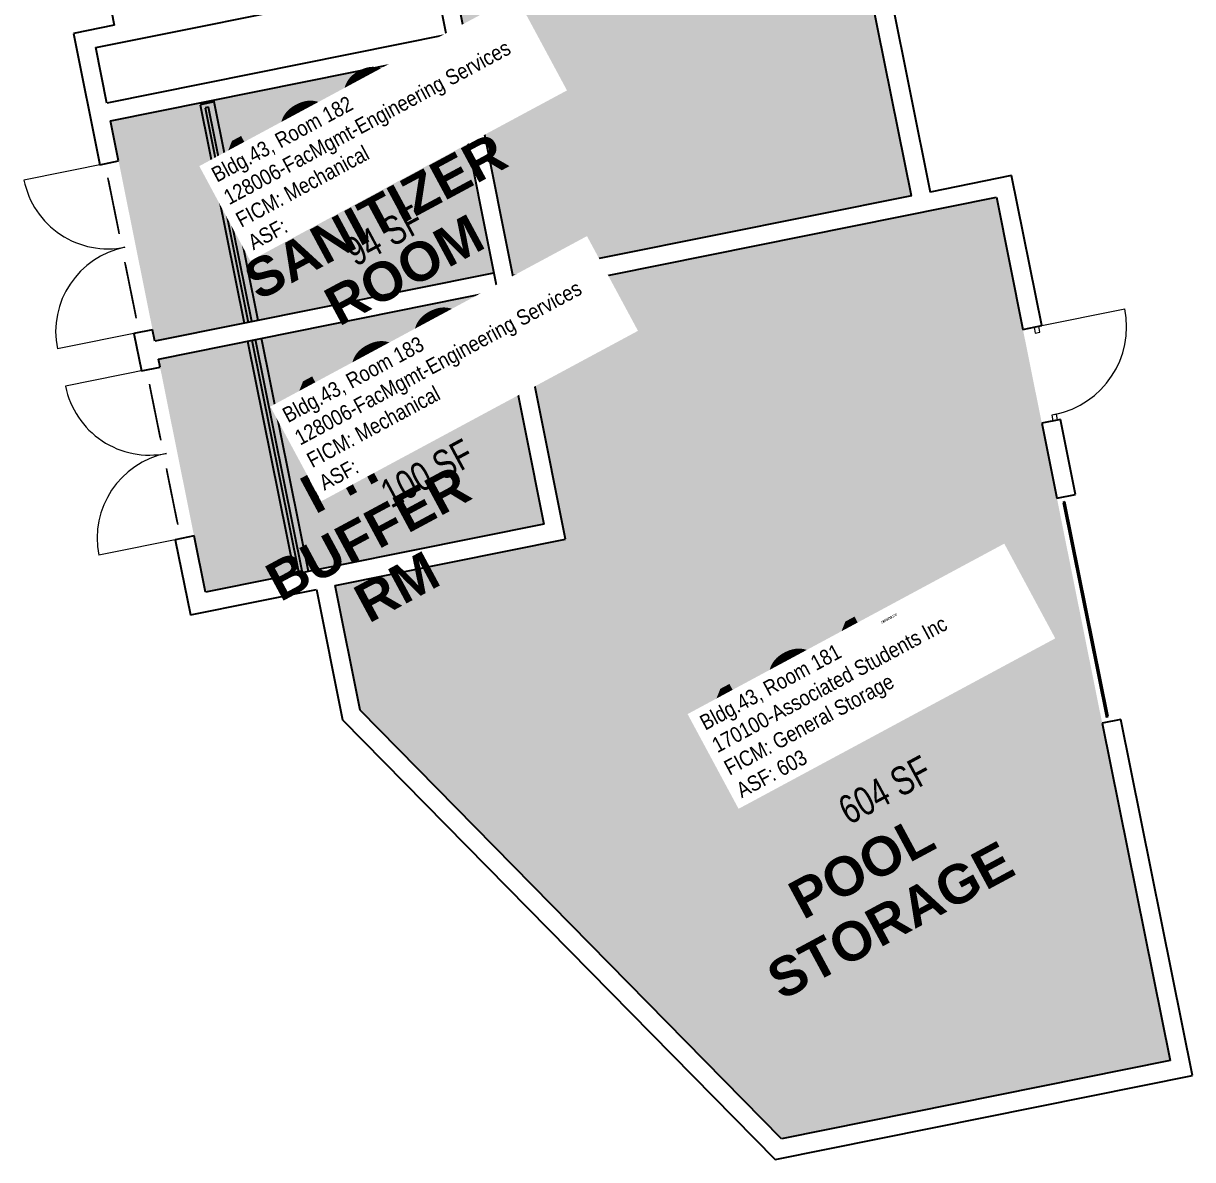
# Model space of a CAD drawing. Header units: inches. Extents: x 69215144 to 69215812, y 27662125 to 27663188.
# Drawn here: x 69215322.5 to 69215811.5, y 27662125.2 to 27662600.5 of the extents above; entities that cross this region are included whole.
import ezdxf
from ezdxf.enums import TextEntityAlignment as Align

# ---------------------------------------------------------------- set-up
doc = ezdxf.new("R2010")
doc.units = ezdxf.units.IN
doc.header["$LTSCALE"] = 100
doc.header["$MEASUREMENT"] = 0
doc.layers.add('A-AREA-IDEN', color=2, linetype='CONTINUOUS', lineweight=5)
doc.layers.add('A-GENM', color=41, linetype='CONTINUOUS', lineweight=20)
for name, color, linetype in [('A-DOOR', 2, 'CONTINUOUS'), ('A-FLOR', 3, 'CONTINUOUS'), ('A-GLAZ', 1, 'CONTINUOUS'), ('A-IDEN-RNUM', 7, 'CONTINUOUS'), ('A-IDEN-SNUM', 4, 'CONTINUOUS'), ('A-IDEN-VNUM', 4, 'CONTINUOUS'), ('A-WALL', 5, 'CONTINUOUS'), ('AREA-TEXT', 3, 'CONTINUOUS'), ('Rooms-Category-Color', 7, 'CONTINUOUS'), ('Rooms-College-Color', 7, 'CONTINUOUS'), ('Rooms-Department-Color', 7, 'CONTINUOUS'), ('Rooms-Division-Color', 7, 'CONTINUOUS'), ('Rooms-Information', 7, 'CONTINUOUS')]:
    doc.layers.add(name, color=color, linetype=linetype)
doc.styles.add('CP_AREA', font='arial.ttf', dxfattribs={"height": 15})
doc.styles.add('CP_ROOMSNUMBER', font='arial.ttf', dxfattribs={"height": 1})
doc.styles.add('CP_ROOMVNUMBER', font='arial.ttf', dxfattribs={"width": 0.85, "height": 0.075})
doc.styles.get("Standard").update_dxf_attribs({"font": 'arial.ttf'})
pattern_1 = [(61.911, (11.617, -3.641), (56.46190576317826, -30.13392104572483), []), (61.911, (26.926, 1.013), (86.59582680890308, 26.32798471745343), []), (61.911, (-3.691, -8.296), (86.59582680890308, 26.32798471745343), [])]

# ---------------------------------------------------------------- blocks, each defined once
blk = doc.blocks.new('Overhead-Rolling door - Metal Flush Double Door_1-689-Overall Level 1 Floor Plan')
at = {"layer": 'A-DOOR'}
for p, q in [((45.75062243226772, 1.749999999999929), (-46.00062243226775, 1.749999999999929)), ((-45.75062243226771, 1.749999999999929), (-45.75062243226771, 0.9999999999999524)), ((-45.75062243226771, 0.9999999999999524), (45.75062243226772, 0.9999999999999524)), ((45.75062243226772, 0.9999999999999524), (45.75062243226772, 1.749999999999929))]:
    blk.add_line(p, q, dxfattribs=at)
blk = doc.blocks.new('Curtain Wall-DOOR_LOUVERS - Metal Flush Double Door -CHEMICAL_1-653-Overall Level 1 Floor Plan')
at = {"layer": 'A-DOOR', "lineweight": 13}
for p, q in [((-35.99999999999986, -0.5000000000000114), (-35.99999999999986, -36.37500000000006)), ((36.00000000000001, -0.5000000000016794), (36.00000000000001, -36.62500000000006))]:
    blk.add_line(p, q, dxfattribs=at)
at = {"layer": 'A-DOOR', "lineweight": 5}
for centre, radius, start, end in [((-35.99999999999993, -0.5000000000001233), 35.87499999999987, 269.9999999999996, 5.152498583970897e-13), ((36.00000000000018, -0.4999999999998916), 36.12500000000014, 180.0000000000001, 269.9999999999998)]:
    blk.add_arc(centre, radius, start, end, dxfattribs=at)
at = {"layer": 'A-GENM', "lineweight": 5}
for p, q in [((-6.062500000000564, -1.749999999999883), (-29.93750000000048, -1.749999999999883)), ((-29.93750000000047, -1.749999999999883), (-6.062500000000454, -1.749999999999883)), ((-29.93750000000048, -1.749999999999883), (-6.062500000000454, -1.749999999999883)), ((-7.062500000000504, -1.749999999999883), (-28.93750000000048, -1.749999999999883)), ((-7.062500000000504, -1.749999999999883), (-28.93750000000048, -1.749999999999883)), ((-7.062500000000504, -1.749999999999883), (-28.93750000000048, -1.749999999999883)), ((-7.062500000000504, -1.749999999999883), (-28.93750000000048, -1.749999999999883)), ((-7.062500000000504, -1.749999999999883), (-28.93750000000048, -1.749999999999883)), ((-7.062500000000504, -1.749999999999883), (-28.93750000000048, -1.749999999999883)), ((-7.062500000000504, -1.749999999999883), (-28.93750000000048, -1.749999999999883)), ((-7.062500000000504, -1.749999999999883), (-28.93750000000048, -1.749999999999883)), ((-7.062500000000504, -1.749999999999883), (-28.93750000000048, -1.749999999999883)), ((-7.062500000000504, -1.749999999999883), (-28.93750000000048, -1.749999999999883)), ((-7.062500000000504, -1.749999999999883), (-28.93750000000048, -1.749999999999883)), ((-7.062500000000504, -1.749999999999883), (-28.93750000000048, -1.749999999999883)), ((-7.062500000000504, -1.749999999999883), (-28.93750000000048, -1.749999999999883)), ((-7.062500000000504, -1.749999999999883), (-28.93750000000048, -1.749999999999883)), ((-7.062500000000504, -1.749999999999883), (-28.93750000000048, -1.749999999999883)), ((-7.062500000000504, -1.749999999999883), (-28.93750000000048, -1.749999999999883)), ((-7.062500000000504, -1.749999999999883), (-28.93750000000048, -1.749999999999883)), ((-7.062500000000504, -1.749999999999883), (-28.93750000000048, -1.749999999999883)), ((-7.062500000000504, -1.749999999999883), (-28.93750000000048, -1.749999999999883)), ((-7.062500000000504, -1.749999999999883), (-28.93750000000048, -1.749999999999883)), ((-7.062500000000504, -1.749999999999883), (-28.93750000000048, -1.749999999999883)), ((-7.062500000000504, -1.749999999999883), (-28.93750000000048, -1.749999999999883)), ((-7.062500000000504, -1.749999999999883), (-28.93750000000048, -1.749999999999883)), ((-7.062500000000504, -1.749999999999883), (-28.93750000000048, -1.749999999999883)), ((-7.062500000000504, -1.749999999999883), (-28.93750000000048, -1.749999999999883)), ((-7.062500000000504, -1.749999999999883), (-28.93750000000048, -1.749999999999883)), ((-7.062500000000504, -1.749999999999883), (-28.93750000000048, -1.749999999999883)), ((-7.062500000000504, -1.749999999999883), (-28.93750000000048, -1.749999999999883)), ((-7.062500000000504, -1.749999999999883), (-28.93750000000048, -1.749999999999883)), ((-7.062500000000504, -1.749999999999883), (-28.93750000000048, -1.749999999999883)), ((-7.062500000000504, -1.749999999999883), (-28.93750000000048, -1.749999999999883)), ((-7.062500000000504, -1.749999999999883), (-28.93750000000048, -1.749999999999883)), ((-28.93750000000048, -1.749999999999883), (-7.062500000000504, -1.749999999999883)), ((-7.062500000000504, -1.749999999999883), (-28.93750000000048, -1.749999999999883)), ((6.062500000000513, -1.749999999999883), (29.93750000000043, -1.749999999999883)), ((29.93750000000043, -1.749999999999883), (6.062500000000406, -1.749999999999883)), ((29.93750000000043, -1.749999999999883), (6.062500000000401, -1.749999999999883)), ((7.062500000000453, -1.749999999999883), (28.93750000000043, -1.749999999999883)), ((7.062500000000453, -1.749999999999883), (28.93750000000043, -1.749999999999883)), ((7.062500000000453, -1.749999999999883), (28.93750000000043, -1.749999999999883)), ((7.062500000000453, -1.749999999999883), (28.93750000000043, -1.749999999999883)), ((7.062500000000453, -1.749999999999883), (28.93750000000043, -1.749999999999883)), ((7.062500000000453, -1.749999999999883), (28.93750000000043, -1.749999999999883)), ((7.062500000000453, -1.749999999999883), (28.93750000000043, -1.749999999999883)), ((7.062500000000453, -1.749999999999883), (28.93750000000043, -1.749999999999883)), ((7.062500000000453, -1.749999999999883), (28.93750000000043, -1.749999999999883)), ((7.062500000000453, -1.749999999999883), (28.93750000000043, -1.749999999999883)), ((7.062500000000453, -1.749999999999883), (28.93750000000043, -1.749999999999883)), ((7.062500000000453, -1.749999999999883), (28.93750000000043, -1.749999999999883)), ((7.062500000000453, -1.749999999999883), (28.93750000000043, -1.749999999999883)), ((7.062500000000453, -1.749999999999883), (28.93750000000043, -1.749999999999883)), ((7.062500000000453, -1.749999999999883), (28.93750000000043, -1.749999999999883)), ((7.062500000000453, -1.749999999999883), (28.93750000000043, -1.749999999999883)), ((7.062500000000453, -1.749999999999883), (28.93750000000043, -1.749999999999883)), ((7.062500000000453, -1.749999999999883), (28.93750000000043, -1.749999999999883)), ((7.062500000000453, -1.749999999999883), (28.93750000000043, -1.749999999999883)), ((7.062500000000453, -1.749999999999883), (28.93750000000043, -1.749999999999883)), ((7.062500000000453, -1.749999999999883), (28.93750000000043, -1.749999999999883)), ((7.062500000000453, -1.749999999999883), (28.93750000000043, -1.749999999999883)), ((7.062500000000453, -1.749999999999883), (28.93750000000043, -1.749999999999883)), ((7.062500000000453, -1.749999999999883), (28.93750000000043, -1.749999999999883)), ((7.062500000000453, -1.749999999999883), (28.93750000000043, -1.749999999999883)), ((7.062500000000453, -1.749999999999883), (28.93750000000043, -1.749999999999883)), ((7.062500000000453, -1.749999999999883), (28.93750000000043, -1.749999999999883)), ((7.062500000000453, -1.749999999999883), (28.93750000000043, -1.749999999999883)), ((7.062500000000453, -1.749999999999883), (28.93750000000043, -1.749999999999883)), ((7.062500000000453, -1.749999999999883), (28.93750000000043, -1.749999999999883)), ((7.062500000000453, -1.749999999999883), (28.93750000000043, -1.749999999999883)), ((7.062500000000453, -1.749999999999883), (28.93750000000043, -1.749999999999883)), ((28.93750000000042, -1.749999999999883), (7.06250000000045, -1.749999999999883)), ((7.062500000000453, -1.749999999999883), (28.93750000000043, -1.749999999999883))]:
    blk.add_line(p, q, dxfattribs=at)
blk = doc.blocks.new('Curtain Wall-DOOR_LOUVERS - Metal Flush Double Door -CHEMICAL_1-652-Overall Level 1 Floor Plan')
at = {"layer": 'A-DOOR', "lineweight": 13}
for p, q in [((-36.0042179787425, -0.5000000000000114), (-36.0042179787425, -36.37921797874269)), ((36.00421797874264, -0.5000000000016794), (36.00421797874264, -36.6292179787427))]:
    blk.add_line(p, q, dxfattribs=at)
at = {"layer": 'A-DOOR', "lineweight": 5}
for centre, radius, start, end in [((-36.00421797874256, -0.5000000000001233), 35.87921797874255, 269.9999999999996, 5.025276396712356e-13), ((36.00421797874281, -0.4999999999998916), 36.12921797874283, 179.9999999999997, 269.9999999999993)]:
    blk.add_arc(centre, radius, start, end, dxfattribs=at)
at = {"layer": 'A-GENM', "lineweight": 5}
for p, q in [((-6.066717978743198, -1.749999999999883), (-29.94171797874311, -1.749999999999883)), ((-29.94171797874311, -1.749999999999883), (-6.066717978743088, -1.749999999999883)), ((-29.94171797874311, -1.749999999999883), (-6.066717978743088, -1.749999999999883)), ((-7.066717978743138, -1.749999999999883), (-28.94171797874311, -1.749999999999883)), ((-7.066717978743138, -1.749999999999883), (-28.94171797874311, -1.749999999999883)), ((-7.066717978743138, -1.749999999999883), (-28.94171797874311, -1.749999999999883)), ((-7.066717978743138, -1.749999999999883), (-28.94171797874311, -1.749999999999883)), ((-7.066717978743138, -1.749999999999883), (-28.94171797874311, -1.749999999999883)), ((-7.066717978743138, -1.749999999999883), (-28.94171797874311, -1.749999999999883)), ((-7.066717978743138, -1.749999999999883), (-28.94171797874311, -1.749999999999883)), ((-7.066717978743138, -1.749999999999883), (-28.94171797874311, -1.749999999999883)), ((-7.066717978743138, -1.749999999999883), (-28.94171797874311, -1.749999999999883)), ((-7.066717978743138, -1.749999999999883), (-28.94171797874311, -1.749999999999883)), ((-7.066717978743138, -1.749999999999883), (-28.94171797874311, -1.749999999999883)), ((-7.066717978743138, -1.749999999999883), (-28.94171797874311, -1.749999999999883)), ((-7.066717978743138, -1.749999999999883), (-28.94171797874311, -1.749999999999883)), ((-7.066717978743138, -1.749999999999883), (-28.94171797874311, -1.749999999999883)), ((-7.066717978743138, -1.749999999999883), (-28.94171797874311, -1.749999999999883)), ((-7.066717978743138, -1.749999999999883), (-28.94171797874311, -1.749999999999883)), ((-7.066717978743138, -1.749999999999883), (-28.94171797874311, -1.749999999999883)), ((-7.066717978743138, -1.749999999999883), (-28.94171797874311, -1.749999999999883)), ((-7.066717978743138, -1.749999999999883), (-28.94171797874311, -1.749999999999883)), ((-7.066717978743138, -1.749999999999883), (-28.94171797874311, -1.749999999999883)), ((-7.066717978743138, -1.749999999999883), (-28.94171797874311, -1.749999999999883)), ((-7.066717978743138, -1.749999999999883), (-28.94171797874311, -1.749999999999883)), ((-7.066717978743138, -1.749999999999883), (-28.94171797874311, -1.749999999999883)), ((-7.066717978743138, -1.749999999999883), (-28.94171797874311, -1.749999999999883)), ((-7.066717978743138, -1.749999999999883), (-28.94171797874311, -1.749999999999883)), ((-7.066717978743138, -1.749999999999883), (-28.94171797874311, -1.749999999999883)), ((-7.066717978743138, -1.749999999999883), (-28.94171797874311, -1.749999999999883)), ((-7.066717978743138, -1.749999999999883), (-28.94171797874311, -1.749999999999883)), ((-7.066717978743138, -1.749999999999883), (-28.94171797874311, -1.749999999999883)), ((-7.066717978743138, -1.749999999999883), (-28.94171797874311, -1.749999999999883)), ((-7.066717978743138, -1.749999999999883), (-28.94171797874311, -1.749999999999883)), ((-7.066717978743138, -1.749999999999883), (-28.94171797874311, -1.749999999999883)), ((-28.94171797874311, -1.749999999999883), (-7.066717978743138, -1.749999999999883)), ((-7.066717978743138, -1.749999999999883), (-28.94171797874312, -1.749999999999883)), ((6.066717978743148, -1.749999999999883), (29.94171797874306, -1.749999999999883)), ((29.94171797874306, -1.749999999999883), (6.06671797874304, -1.749999999999883)), ((29.94171797874306, -1.749999999999883), (6.066717978743035, -1.749999999999883)), ((7.066717978743087, -1.749999999999883), (28.94171797874306, -1.749999999999883)), ((7.066717978743087, -1.749999999999883), (28.94171797874306, -1.749999999999883)), ((7.066717978743087, -1.749999999999883), (28.94171797874306, -1.749999999999883)), ((7.066717978743087, -1.749999999999883), (28.94171797874306, -1.749999999999883)), ((7.066717978743087, -1.749999999999883), (28.94171797874306, -1.749999999999883)), ((7.066717978743087, -1.749999999999883), (28.94171797874306, -1.749999999999883)), ((7.066717978743087, -1.749999999999883), (28.94171797874306, -1.749999999999883)), ((7.066717978743087, -1.749999999999883), (28.94171797874306, -1.749999999999883)), ((7.066717978743087, -1.749999999999883), (28.94171797874306, -1.749999999999883)), ((7.066717978743087, -1.749999999999883), (28.94171797874306, -1.749999999999883)), ((7.066717978743087, -1.749999999999883), (28.94171797874306, -1.749999999999883)), ((7.066717978743087, -1.749999999999883), (28.94171797874306, -1.749999999999883)), ((7.066717978743087, -1.749999999999883), (28.94171797874306, -1.749999999999883)), ((7.066717978743087, -1.749999999999883), (28.94171797874306, -1.749999999999883)), ((7.066717978743087, -1.749999999999883), (28.94171797874306, -1.749999999999883)), ((7.066717978743087, -1.749999999999883), (28.94171797874306, -1.749999999999883)), ((7.066717978743087, -1.749999999999883), (28.94171797874306, -1.749999999999883)), ((7.066717978743087, -1.749999999999883), (28.94171797874306, -1.749999999999883)), ((7.066717978743087, -1.749999999999883), (28.94171797874306, -1.749999999999883)), ((7.066717978743087, -1.749999999999883), (28.94171797874306, -1.749999999999883)), ((7.066717978743087, -1.749999999999883), (28.94171797874306, -1.749999999999883)), ((7.066717978743087, -1.749999999999883), (28.94171797874306, -1.749999999999883)), ((7.066717978743087, -1.749999999999883), (28.94171797874306, -1.749999999999883)), ((7.066717978743087, -1.749999999999883), (28.94171797874306, -1.749999999999883)), ((7.066717978743087, -1.749999999999883), (28.94171797874306, -1.749999999999883)), ((7.066717978743087, -1.749999999999883), (28.94171797874306, -1.749999999999883)), ((7.066717978743087, -1.749999999999883), (28.94171797874306, -1.749999999999883)), ((7.066717978743087, -1.749999999999883), (28.94171797874306, -1.749999999999883)), ((7.066717978743087, -1.749999999999883), (28.94171797874306, -1.749999999999883)), ((7.066717978743087, -1.749999999999883), (28.94171797874306, -1.749999999999883)), ((7.066717978743087, -1.749999999999883), (28.94171797874306, -1.749999999999883)), ((7.066717978743087, -1.749999999999883), (28.94171797874306, -1.749999999999883)), ((28.94171797874306, -1.749999999999883), (7.066717978743084, -1.749999999999883)), ((7.066717978743087, -1.749999999999883), (28.94171797874306, -1.749999999999883))]:
    blk.add_line(p, q, dxfattribs=at)
blk = doc.blocks.new('Curtain Wall Sgl metal - Curtain Wall Sgl Glass LOUVERS_1-50-Overall Level 1 Floor Plan')
at = {"layer": 'A-GLAZ'}
h = blk.add_hatch(dxfattribs=at)
h.set_pattern_fill('FP1_196', color=256, style=0, pattern_type=2)
h.set_pattern_definition(pattern_1)
h.paths.add_polyline_path([(-17.49999999999983, -2.750000000000534), (-17.49999999999983, -0.7500000000005341), (-19.9999999999998, -0.7500000000005341), (-19.9999999999998, -2.750000000000534)], flags=0)
h = blk.add_hatch(dxfattribs=at)
h.set_pattern_fill('FP1_196', color=256, style=0, pattern_type=2)
h.set_pattern_definition(pattern_1)
h.paths.add_polyline_path([(19.99999999999983, -2.750000000000534), (19.99999999999983, -0.7500000000005341), (17.49999999999983, -0.7500000000005341), (17.49999999999983, -2.750000000000534)], flags=0)
at = {"layer": 'A-DOOR', "lineweight": 5}
blk.add_line((19.99999999999984, -2.000000000001938), (19.99999999999984, -39.50000000000162), dxfattribs=at)
blk.add_arc((20.00000000000001, -2.000000000001799), 37.49999999999985, 179.9999999999997, 269.9999999999994, dxfattribs=at)
at = {"layer": 'A-GLAZ', "lineweight": 9}
for p, q in [((-17.49999999999983, -0.7500000000005341), (-19.9999999999998, -0.7500000000005341)), ((-19.9999999999998, -0.7500000000005341), (-19.9999999999998, -2.750000000000534)), ((-17.49999999999983, -0.7500000000005341), (-19.9999999999998, -0.7500000000005341)), ((-19.9999999999998, -0.7500000000005341), (-19.9999999999998, -2.750000000000534)), ((-19.9999999999998, -2.750000000000534), (-17.49999999999983, -2.750000000000534)), ((-19.9999999999998, -2.750000000000534), (-17.49999999999983, -2.750000000000534)), ((-17.49999999999983, -2.750000000000534), (-17.49999999999983, -0.7500000000005341)), ((-17.49999999999983, -2.750000000000534), (-17.49999999999983, -0.7500000000005341)), ((19.99999999999983, -0.7500000000005341), (17.49999999999983, -0.7500000000005341)), ((17.49999999999983, -0.7500000000005341), (17.49999999999983, -2.750000000000534)), ((19.99999999999983, -0.7500000000005341), (17.49999999999983, -0.7500000000005341)), ((17.49999999999983, -0.7500000000005341), (17.49999999999983, -2.750000000000534)), ((17.49999999999983, -2.750000000000534), (19.99999999999983, -2.750000000000534)), ((17.49999999999983, -2.750000000000534), (19.99999999999983, -2.750000000000534)), ((19.99999999999983, -2.750000000000534), (19.99999999999983, -0.7500000000005341)), ((19.99999999999983, -2.750000000000534), (19.99999999999983, -0.7500000000005341))]:
    blk.add_line(p, q, dxfattribs=at)

msp = doc.modelspace()

# ---------------------------------------------------------------- hatches: boundary and pattern name
at = {"layer": 'Rooms-Category-Color', "true_color": 0xfa9ba3}
msp.add_hatch(color=241, dxfattribs=at).paths.add_polyline_path([(69215693.88211182, 27662528.39942298), (69215527.2389815, 27662494.86388621), (69215502.1614788, 27662620.46290056), (69215555.87429875, 27662631.27215651), (69215524.54795784, 27662786.93746006), (69215637.28773555, 27662809.62539777)])
at = {"layer": 'Rooms-Category-Color', "true_color": 0xadadad}
for points in [[(69215358.90841867, 27662559.72491005), (69215500.81138021, 27662588.2816947), (69215519.04545309, 27662496.0838925), (69215377.45000193, 27662467.58899175)], [(69215378.95431085, 27662460.11385432), (69215520.549762, 27662488.60875507), (69215540.18677837, 27662391.07261627), (69215398.58298132, 27662362.57603598)]]:
    msp.add_hatch(color=253, dxfattribs=at).paths.add_polyline_path(points)
at = {"layer": 'Rooms-Category-Color', "true_color": 0xe3c5e1}
msp.add_hatch(color=254, dxfattribs=at).paths.add_polyline_path([(69215729.42756285, 27662527.7747808), (69215528.73194721, 27662487.38646605), (69215549.22831467, 27662384.73176477), (69215452.8471979, 27662365.33587081), (69215463.34600277, 27662313.16572895), (69215639.54304735, 27662133.92604183), (69215802.10294595, 27662166.63986235)])
at = {"layer": 'Rooms-College-Color', "true_color": 0xadadad}
for points in [[(69215693.88211182, 27662528.39942298), (69215527.2389815, 27662494.86388621), (69215502.1614788, 27662620.46290056), (69215555.87429875, 27662631.27215651), (69215524.54795784, 27662786.93746006), (69215637.28773555, 27662809.62539777)], [(69215358.90841867, 27662559.72491005), (69215500.81138021, 27662588.2816947), (69215519.04545309, 27662496.0838925), (69215377.45000193, 27662467.58899175)], [(69215729.42756285, 27662527.7747808), (69215528.73194721, 27662487.38646605), (69215549.22831467, 27662384.73176477), (69215452.8471979, 27662365.33587081), (69215463.34600277, 27662313.16572895), (69215639.54304735, 27662133.92604183), (69215802.10294595, 27662166.63986235)], [(69215378.95431085, 27662460.11385432), (69215520.549762, 27662488.60875507), (69215540.18677837, 27662391.07261627), (69215398.58298132, 27662362.57603598)]]:
    msp.add_hatch(color=253, dxfattribs=at).paths.add_polyline_path(points)
at = {"layer": 'Rooms-Department-Color', "true_color": 0x604aed}
for points in [[(69215693.88211182, 27662528.39942298), (69215527.2389815, 27662494.86388621), (69215502.1614788, 27662620.46290056), (69215555.87429875, 27662631.27215651), (69215524.54795784, 27662786.93746006), (69215637.28773555, 27662809.62539777)], [(69215729.42756285, 27662527.7747808), (69215528.73194721, 27662487.38646605), (69215549.22831467, 27662384.73176477), (69215452.8471979, 27662365.33587081), (69215463.34600277, 27662313.16572895), (69215639.54304735, 27662133.92604183), (69215802.10294595, 27662166.63986235)]]:
    msp.add_hatch(color=173, dxfattribs=at).paths.add_polyline_path(points)
at = {"layer": 'Rooms-Department-Color', "true_color": 0xacacac}
for points in [[(69215358.90841867, 27662559.72491005), (69215500.81138021, 27662588.2816947), (69215519.04545309, 27662496.0838925), (69215377.45000193, 27662467.58899175)], [(69215378.95431085, 27662460.11385432), (69215520.549762, 27662488.60875507), (69215540.18677837, 27662391.07261627), (69215398.58298132, 27662362.57603598)]]:
    msp.add_hatch(color=253, dxfattribs=at).paths.add_polyline_path(points)
at = {"layer": 'Rooms-Division-Color', "true_color": 0x604aed}
for points in [[(69215693.88211182, 27662528.39942298), (69215527.2389815, 27662494.86388621), (69215502.1614788, 27662620.46290056), (69215555.87429875, 27662631.27215651), (69215524.54795784, 27662786.93746006), (69215637.28773555, 27662809.62539777)], [(69215729.42756285, 27662527.7747808), (69215528.73194721, 27662487.38646605), (69215549.22831467, 27662384.73176477), (69215452.8471979, 27662365.33587081), (69215463.34600277, 27662313.16572895), (69215639.54304735, 27662133.92604183), (69215802.10294595, 27662166.63986235)]]:
    msp.add_hatch(color=173, dxfattribs=at).paths.add_polyline_path(points)
at = {"layer": 'Rooms-Division-Color', "true_color": 0xadadad}
for points in [[(69215358.90841867, 27662559.72491005), (69215500.81138021, 27662588.2816947), (69215519.04545309, 27662496.0838925), (69215377.45000193, 27662467.58899175)], [(69215378.95431085, 27662460.11385432), (69215520.549762, 27662488.60875507), (69215540.18677837, 27662391.07261627), (69215398.58298132, 27662362.57603598)]]:
    msp.add_hatch(color=253, dxfattribs=at).paths.add_polyline_path(points)

# ---------------------------------------------------------------- linework, layer by layer
at = {"layer": 'A-FLOR'}
for p, q in [((69215402.20388728, 27662567.66612399), (69215396.36988035, 27662566.49207887)), ((69215420.59622903, 27662476.27180924), (69215402.05464576, 27662568.40772753)), ((69215396.36988035, 27662566.49207887), (69215414.7622221, 27662475.09776412)), ((69215399.94671866, 27662565.53226614), (69215398.47619985, 27662565.23633651)), ((69215398.47619985, 27662565.23633651), (69215416.54368779, 27662475.4562692)), ((69215418.01420662, 27662475.75219882), (69215399.94671866, 27662565.53226614)), ((69215416.266531, 27662467.62262669), (69215435.89520149, 27662370.08480835)), ((69215418.0479967, 27662467.98113175), (69215437.67666718, 27662370.44331342)), ((69215439.14718601, 27662370.73924305), (69215419.51851553, 27662468.27706138)), ((69215441.72920842, 27662371.25885346), (69215422.10053796, 27662468.79667181))]:
    msp.add_line(p, q, dxfattribs=at)
at = {"layer": 'A-WALL'}
for p, q in [((69215352.48779309, 27662639.6386497), (69215360.45724799, 27662599.72416172)), ((69215352.73683462, 27662590.39244018), (69215494.68633275, 27662618.95858992)), ((69215494.68633275, 27662618.95858992), (69215499.31841448, 27662595.75911485)), ((69215549.22831467, 27662384.73176477), (69215502.1614788, 27662620.46290056)), ((69215693.88211182, 27662528.39942298), (69215676.70117775, 27662613.77407067)), ((69215684.5439449, 27662615.35236199), (69215701.72487895, 27662529.9777143)), ((69215360.45724799, 27662599.72416172), (69215343.3897226, 27662596.28946492)), ((69215343.3897226, 27662596.28946492), (69215354.44072202, 27662541.37538538)), ((69215499.31841448, 27662595.75911485), (69215357.40410976, 27662567.20004749)), ((69215357.40410976, 27662567.20004749), (69215352.73683462, 27662590.39244018)), ((69215358.90841867, 27662559.72491005), (69215500.81138021, 27662588.2816947)), ((69215500.81138021, 27662588.2816947), (69215540.18677837, 27662391.07261627)), ((69215362.28348917, 27662542.95367669), (69215358.90841867, 27662559.72491005)), ((69215354.44072202, 27662541.37538538), (69215362.28348917, 27662542.95367669)), ((69215735.76602107, 27662536.82820955), (69215701.72487895, 27662529.9777143)), ((69215748.39235163, 27662474.08607237), (69215735.76602107, 27662536.82820955)), ((69215693.88211182, 27662528.39942298), (69215527.2389815, 27662494.86388621)), ((69215528.73194721, 27662487.38646605), (69215729.42756285, 27662527.7747808)), ((69215729.42756285, 27662527.7747808), (69215740.5495845, 27662472.50778106)), ((69215519.04545309, 27662496.0838925), (69215377.45000193, 27662467.58899175)), ((69215378.95431085, 27662460.11385432), (69215520.549762, 27662488.60875507)), ((69215376.48811103, 27662472.36877237), (69215368.64534388, 27662470.79048105)), ((69215368.64534388, 27662470.79048105), (69215371.80026223, 27662455.11321692)), ((69215377.45000193, 27662467.58899175), (69215376.48811103, 27662472.36877237)), ((69215740.5495845, 27662472.50778106), (69215748.39235163, 27662474.08607237)), ((69215379.64302939, 27662456.69150823), (69215378.95431085, 27662460.11385432)), ((69215371.80026223, 27662455.11321692), (69215379.64302939, 27662456.69150823)), ((69215756.28380822, 27662434.87223666), (69215748.44104108, 27662433.29394533)), ((69215748.44104108, 27662433.29394533), (69215754.75420634, 27662401.92287675)), ((69215762.59697351, 27662403.50116806), (69215756.28380822, 27662434.87223666)), ((69215754.75420634, 27662401.92287675), (69215762.59697351, 27662403.50116806)), ((69215540.18677837, 27662391.07261627), (69215398.58298132, 27662362.57603598)), ((69215393.84931555, 27662386.09833375), (69215386.0065484, 27662384.52004244)), ((69215386.0065484, 27662384.52004244), (69215392.3185055, 27662353.15497752)), ((69215398.58298132, 27662362.57603598), (69215393.84931555, 27662386.09833375)), ((69215452.8471979, 27662365.33587081), (69215549.22831467, 27662384.73176477)), ((69215392.3185055, 27662353.15497752), (69215445.00443076, 27662363.75757949)), ((69215445.00443076, 27662363.75757949), (69215455.97271344, 27662309.25453181)), ((69215463.34600277, 27662313.16572895), (69215452.8471979, 27662365.33587081)), ((69215639.54304735, 27662133.92604183), (69215463.34600277, 27662313.16572895)), ((69215455.97271344, 27662309.25453181), (69215636.87468494, 27662125.22867113)), ((69215781.53671493, 27662309.38674191), (69215773.69394778, 27662307.8084506)), ((69215811.5240044, 27662160.37538652), (69215781.53671493, 27662309.38674191)), ((69215773.69394778, 27662307.8084506), (69215802.10294595, 27662166.63986235)), ((69215802.10294595, 27662166.63986235), (69215639.54304735, 27662133.92604183)), ((69215636.87468494, 27662125.22867113), (69215811.5240044, 27662160.37538652))]:
    msp.add_line(p, q, dxfattribs=at)

# ---------------------------------------------------------------- block references
at = {"layer": 'A-DOOR'}
for name, p, rotation in [('Curtain Wall-DOOR_LOUVERS - Metal Flush Double Door -CHEMICAL_1-653-Overall Level 1 Floor Plan', (69215365.46441653, 27662506.87207887), 281.3783206371594), ('Curtain Wall Sgl metal - Curtain Wall Sgl Glass LOUVERS_1-50-Overall Level 1 Floor Plan', (69215748.41669635, 27662453.69000886), 101.3783206371594), ('Curtain Wall-DOOR_LOUVERS - Metal Flush Double Door -CHEMICAL_1-652-Overall Level 1 Floor Plan', (69215382.82478888, 27662420.60577534), 281.3783206371594)]:
    msp.add_blockref(name, p, dxfattribs=dict(at, rotation=rotation))
at = {"layer": 'A-GLAZ', "rotation": 101.3783206371594}
msp.add_blockref('Overhead-Rolling door - Metal Flush Double Door_1-689-Overall Level 1 Floor Plan', (69215768.14546065, 27662355.65480933), dxfattribs=at)

# ---------------------------------------------------------------- texts
at = {"layer": 'A-AREA-IDEN', "lineweight": 9, "char_height": 16.23609923011119, "attachment_point": 2, "rotation": 28.29, "line_spacing_factor": 0.9385317878468564}
for s, insert, width in [('\\fArial|b1|i0|c0|p34|;SANITIZER\\PROOM', (69215465.81342223, 27662526.96340025), 138.2399999999998), ('\\fArial|b1|i0|c0|p34|;PH BUFFER RM', (69215450.68593818, 27662416.77517993), 117.7261780931867), ('\\fArial|b1|i0|c0|p34|;POOL\\PSTORAGE', (69215669.22446169, 27662254.89235976), 129.5999999999999)]:
    msp.add_mtext(s, dxfattribs=dict(at, insert=insert, width=width))
at = {"layer": 'A-IDEN-RNUM', "style": 'CP_ROOMSNUMBER', "width": 0.85}
for s, p in [('0182-00', (69215494.35709605, 27662543.08049328)), ('0183-00', (69215511.21655463, 27662455.8927486)), ('0181-00', (69215681.46467096, 27662349.39566291))]:
    msp.add_text(s, height=1, rotation=28.29, dxfattribs=at).set_placement(p)
at = {"layer": 'A-IDEN-SNUM', "style": 'CP_ROOMSNUMBER', "width": 0.85}
for s, p in [('0430018200', (69215494.35709605, 27662543.08049328)), ('0430018300', (69215511.21655463, 27662455.8927486)), ('0430018100', (69215681.46467096, 27662349.39566291))]:
    msp.add_text(s, height=1, rotation=28.29, dxfattribs=at).set_placement(p)
at = {"layer": 'A-IDEN-VNUM', "style": 'CP_ROOMVNUMBER', "width": 0.85}
for s, p in [('182', (69215447.44319214, 27662546.13851075)), ('183', (69215477.15365013, 27662445.55292611)), ('181', (69215651.68862535, 27662316.9253893))]:
    msp.add_text(s, height=45, rotation=28.29, dxfattribs=at).set_placement(p, align=Align.MIDDLE)
at = {"layer": 'AREA-TEXT', "style": 'CP_AREA', "width": 0.75}
for s, p in [('94 SF', (69215473.33239783, 27662511.84222734)), ('100 SF', (69215491.2512789, 27662412.35345217)), ('604 SF', (69215682.79059198, 27662279.91818666))]:
    msp.add_text(s, height=12, rotation=28.29, dxfattribs=at).set_placement(p, align=Align.MIDDLE_CENTER)

# ---------------------------------------------------------------- next in the draw order: texts
at = {"layer": 'Rooms-Information', "char_height": 6.428571428571429, "width": 144, "attachment_point": 7, "rotation": 28.29, "style": 'CP_ROOMVNUMBER', "bg_fill": 3, "box_fill_scale": 1.5, "bg_fill_color": 256, "bg_fill_true_color": 13158600, "bg_fill_transparency": 0}
for s, insert in [('Bldg.43, Room 182^M^J128006-FacMgmt-Engineering Services^M^JFICM: Mechanical^M^JASF: ', (69215418.71564226, 27662505.45603075)), ('Bldg.43, Room 181^M^J170100-Associated Students Inc^M^JFICM: General Storage^M^JASF: 603', (69215622.96107547, 27662276.24290929))]:
    msp.add_mtext(s, dxfattribs=dict(at, insert=insert))

# ---------------------------------------------------------------- next in the draw order: texts
at = {"layer": 'Rooms-Information', "insert": (69215448.41882637, 27662404.88396084), "char_height": 6.428571428571429, "width": 144, "attachment_point": 7, "rotation": 28.29, "style": 'CP_ROOMVNUMBER', "bg_fill": 3, "box_fill_scale": 1.5, "bg_fill_color": 256, "bg_fill_true_color": 13158600, "bg_fill_transparency": 0}
msp.add_mtext('Bldg.43, Room 183^M^J128006-FacMgmt-Engineering Services^M^JFICM: Mechanical^M^JASF: ', dxfattribs=at)

doc.saveas('drawing.dxf')
